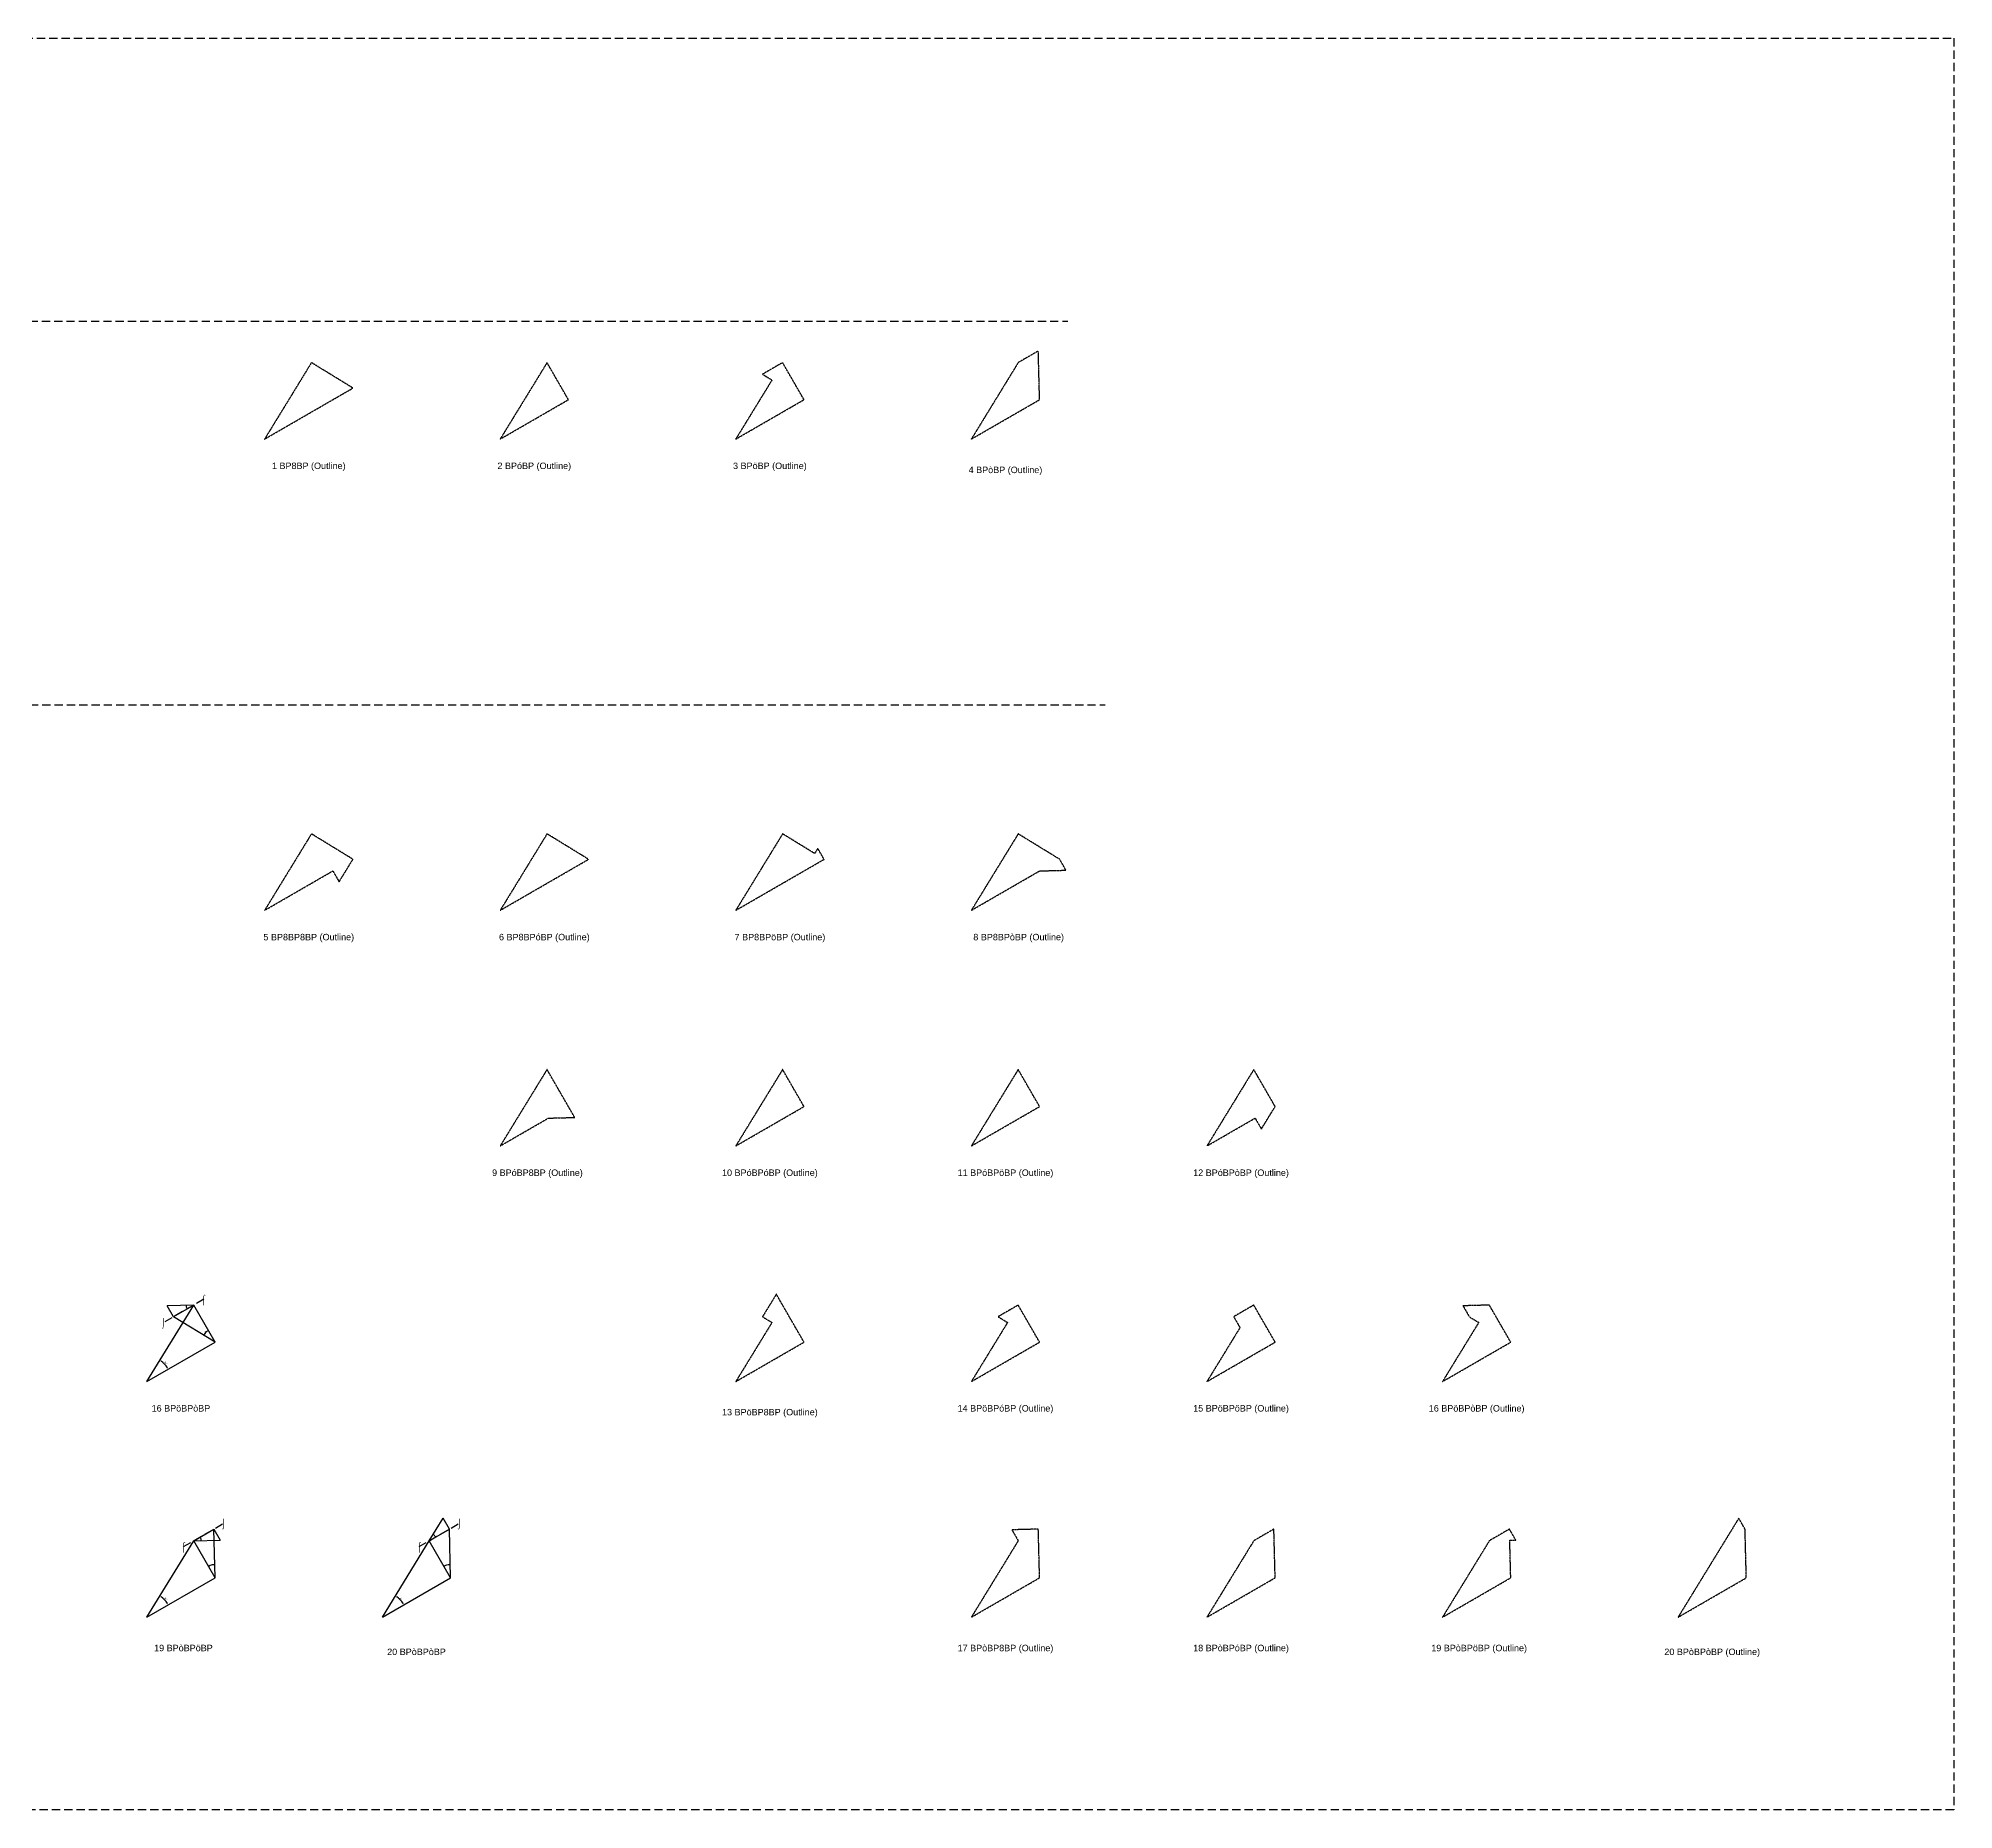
# Model space of a CAD drawing. Header units: millimetres. Extents: x 1397905 to 2845484, y -134122 to 140265.
# Drawn here: x 2548735 to 2845484, y -134122 to 140265 of the extents above; entities that cross this region are included whole.
import ezdxf
from ezdxf.enums import TextEntityAlignment as Align

# ---------------------------------------------------------------- set-up
doc = ezdxf.new("R2010")
doc.units = ezdxf.units.MM
doc.header["$PDMODE"] = 35
doc.linetypes.add('DASHED', pattern=[19.05, 12.7, -6.35])
for name, color, linetype in [('BASE', 170, 'Continuous'), ('HYPOTENUSE', 20, 'Continuous'), ('PERPENDICULAR', 90, 'Continuous')]:
    doc.layers.add(name, color=color, linetype=linetype)
doc.styles.add('Arial', font='arial_0.ttf')
doc.dimstyles.new('ISO-25', dxfattribs={"dimtxt": 250, "dimasz": 100, "dimexe": 1.25, "dimexo": 0.625, "dimgap": 100, "dimtad": 1, "dimdec": 0, "dimtxsty": 'Arial', "dimcen": 2.5, "dimadec": 0, "dimazin": 0, "dimtfac": 1, "dimtdec": 0, "dimtmove": 0, "dimatfit": 3, "dimfxl": 1, "dimarcsym": 0})

# ---------------------------------------------------------------- blocks, each defined once
blk = doc.blocks.new('*D2')
at = {"color": 0, "lineweight": -2, "transparency": 16777216}
blk.add_arc((0, 0), 3850, 3.72107, 24.76727, dxfattribs=at)
at = {"color": 0, "transparency": 16777216}
for points in [[(3459, 1594), (3533, 1632), (3384, 1836)], [(3884, 251), (3800, 249), (3850, 0)]]:
    blk.add_solid(points, dxfattribs=at)
at = {"layer": 'Defpoints', "color": 0, "transparency": 16777216}
for p in [(12208, 6625), (0, 0), (0, 0), (3797, 635), (12208, 0)]:
    blk.add_point(p, dxfattribs=at)
at = {"color": 0, "transparency": 16777216, "insert": (3952, 1003), "char_height": 250, "attachment_point": 5, "rotation": 284.24417, "style": 'Arial'}
blk.add_mtext('28°', dxfattribs=at)
blk = doc.blocks.new('GTN')
at = {"layer": 'BASE'}
blk.add_line((0, 0), (12208.3, 0), dxfattribs=at)
at = {"layer": 'HYPOTENUSE'}
blk.add_line((0, 0), (12208.3, 6625.3), dxfattribs=at)
at = {"layer": 'PERPENDICULAR'}
blk.add_line((12208.3, 0), (12208.3, 6625.3), dxfattribs=at)
at = {"color": 6}
dim = blk.add_angular_dim_2l(base=(3797.3, 635.2), line1=((0, 0), (12208.3, 0)), line2=((0, 0), (12208.3, 6625.3)), dimstyle='ISO-25', override={"dimasz": 250}, dxfattribs=at)
dim.commit()
dim.dimension.update_dxf_attribs({"geometry": '*D2', "text_midpoint": (3952.4, 1003.3)})

msp = doc.modelspace()

# ---------------------------------------------------------------- linework, layer by layer
at = {"linetype": 'DASHED', "ltscale": 100}
for p, q in [((2379741, 96437), (2708226, 96437)), ((2385523, 37045), (2714008, 37045)), ((2574362, -55064), (2568134, -58660)), ((2571248, -93361), (2577476, -89765)), ((2607747, -93361), (2613974, -89765))]:
    msp.add_line(p, q, dxfattribs=at)
msp.add_lwpolyline([(1397905, 140265), (2845484, 140265), (2845484, -134122), (1397905, -134122)], close=True, dxfattribs=at)
at = {"color": 5, "linetype": 'DASHED'}
for points in [[(2591054, 90030), (2583794, 78188), (2597481, 86090)], [(2620293, 5192), (2633979, 13093), (2627553, 17033)]]:
    msp.add_lwpolyline(points, close=True, dxfattribs=at)
at = {"color": 4, "linetype": 'DASHED'}
for points in [[(2627553, 90030), (2620293, 78188), (2630865, 84292)], [(2667364, -25203), (2664051, -19465), (2656791, -31307)], [(2693289, -31307), (2703862, -25203), (2700549, -19465)]]:
    msp.add_lwpolyline(points, close=True, dxfattribs=at)
at = {"color": 3, "linetype": 'DASHED'}
for points in [[(2662399, 87336), (2656791, 78188), (2667364, 84292), (2664051, 90030), (2660937, 88232)], [(2697436, -57761), (2698898, -58657), (2693289, -67805), (2703862, -61701), (2700549, -55963)]]:
    msp.add_lwpolyline(points, close=True, dxfattribs=at)
at = {"color": 2, "linetype": 'DASHED'}
for points in [[(2703663, 91828), (2700549, 90030), (2693289, 78188), (2703862, 84292)], [(2740162, -90664), (2737048, -92462), (2729788, -104304), (2740360, -98199)]]:
    msp.add_lwpolyline(points, close=True, dxfattribs=at)
at = {"linetype": 'DASHED'}
for points in [[(2591054, 17033), (2583794, 5192), (2594367, 11296), (2595343, 9606), (2597481, 13093)], [(2669015, 13990), (2664051, 17033), (2656791, 5192), (2670478, 13093), (2669502, 14783)], [(2700549, 17033), (2693289, 5192), (2703862, 11296), (2707952, 11404), (2706976, 13093)], [(2627553, -19465), (2620293, -31307), (2627752, -27000), (2631841, -26893)], [(2737048, -19465), (2729788, -31307), (2737247, -27000), (2738222, -28690), (2740360, -25203)], [(2662399, -58657), (2656791, -67805), (2667364, -61701), (2663075, -54273), (2660937, -57761)], [(2734910, -59451), (2729788, -67805), (2740360, -61701), (2737048, -55963), (2733934, -57761)], [(2771894, -58657), (2766286, -67805), (2776859, -61701), (2773546, -55963), (2769457, -56071), (2770432, -57761)], [(2812183, -88974), (2802784, -104304), (2813357, -98199), (2813158, -90664)], [(2699574, -90772), (2700549, -92462), (2693289, -104304), (2703862, -98199), (2703663, -90664)], [(2776660, -90664), (2773546, -92462), (2766286, -104304), (2776859, -98199), (2776705, -92378), (2777636, -92354)]]:
    msp.add_lwpolyline(points, close=True, dxfattribs=at)

# ---------------------------------------------------------------- block references
at = {"rotation": 30}
for p in [(2565545, -67805), (2565545, -104304), (2602044, -104304)]:
    msp.add_blockref('GTN', p, dxfattribs=at)
at = {"linetype": 'DASHED', "ltscale": 100}
for p, xscale, yscale, zscale, rotation in [((2572805, -55963), -0.294514678769062, 0.294514678769062, 0.294514678769062, 29.99999999999878), ((2576118, -61701), 0.5426920662484861, 0.5426920662484861, 0.5426920662484861, 119.9999999999997), ((2609304, -92462), 0.294514678769062, 0.294514678769062, 0.294514678769062, 29.99999999999854), ((2576118, -98199), -0.5426920662484861, 0.5426920662484861, 0.5426920662484861, 299.9999999999997), ((2572805, -92462), -0.294514678769062, 0.2945146787690621, 0.294514678769062, 209.9999999999985), ((2612616, -98199), -0.5426920662484861, 0.5426920662484861, 0.5426920662484861, 299.9999999999997)]:
    msp.add_blockref('GTN', p, dxfattribs=dict(at, xscale=xscale, yscale=yscale, zscale=zscale, rotation=rotation))

# ---------------------------------------------------------------- texts
at = {"linetype": 'DASHED', "ltscale": 100, "style": 'Arial'}
for s, p in [('1 BP8BP (Outline)', (2590638, 74044)), ('2 BPóBP (Outline)', (2625579, 74044)), ('3 BPöBP (Outline)', (2662077, 74044)), ('4 BPòBP (Outline)', (2698576, 73414)), ('5 BP8BP8BP (Outline)', (2590638, 1047)), ('6 BP8BPóBP (Outline)', (2627136, 1047)), ('7 BP8BPöBP (Outline)', (2663634, 1047)), ('8 BP8BPòBP (Outline)', (2700620, 1047)), ('9 BPóBP8BP (Outline)', (2626067, -35451)), ('10 BPóBPóBP (Outline)', (2662077, -35451)), ('11 BPóBPöBP (Outline)', (2698576, -35451)), ('12 BPóBPòBP (Outline)', (2735074, -35451)), ('⌠', (2574362, -55064)), ('⌡', (2568134, -58660)), ('16 BPöBPòBP', (2570832, -71950)), ('13 BPöBP8BP (Outline)', (2662077, -72541)), ('14 BPöBPóBP (Outline)', (2698576, -71950)), ('15 BPöBPöBP (Outline)', (2735074, -71950)), ('16 BPöBPòBP (Outline)', (2771572, -71950)), ('⌡', (2577476, -89765)), ('⌡', (2613974, -89765)), ('⌠', (2571248, -93361)), ('⌠', (2607747, -93361)), ('19 BPòBPöBP', (2571220, -109077)), ('20 BPòBPòBP', (2607330, -109669)), ('17 BPòBP8BP (Outline)', (2698576, -109077)), ('18 BPòBPóBP (Outline)', (2735074, -109077)), ('19 BPòBPöBP (Outline)', (2771961, -109077)), ('20 BPòBPòBP (Outline)', (2808071, -109669))]:
    msp.add_text(s, height=1000, dxfattribs=at).set_placement(p, align=Align.MIDDLE_CENTER)

doc.saveas('drawing.dxf')
